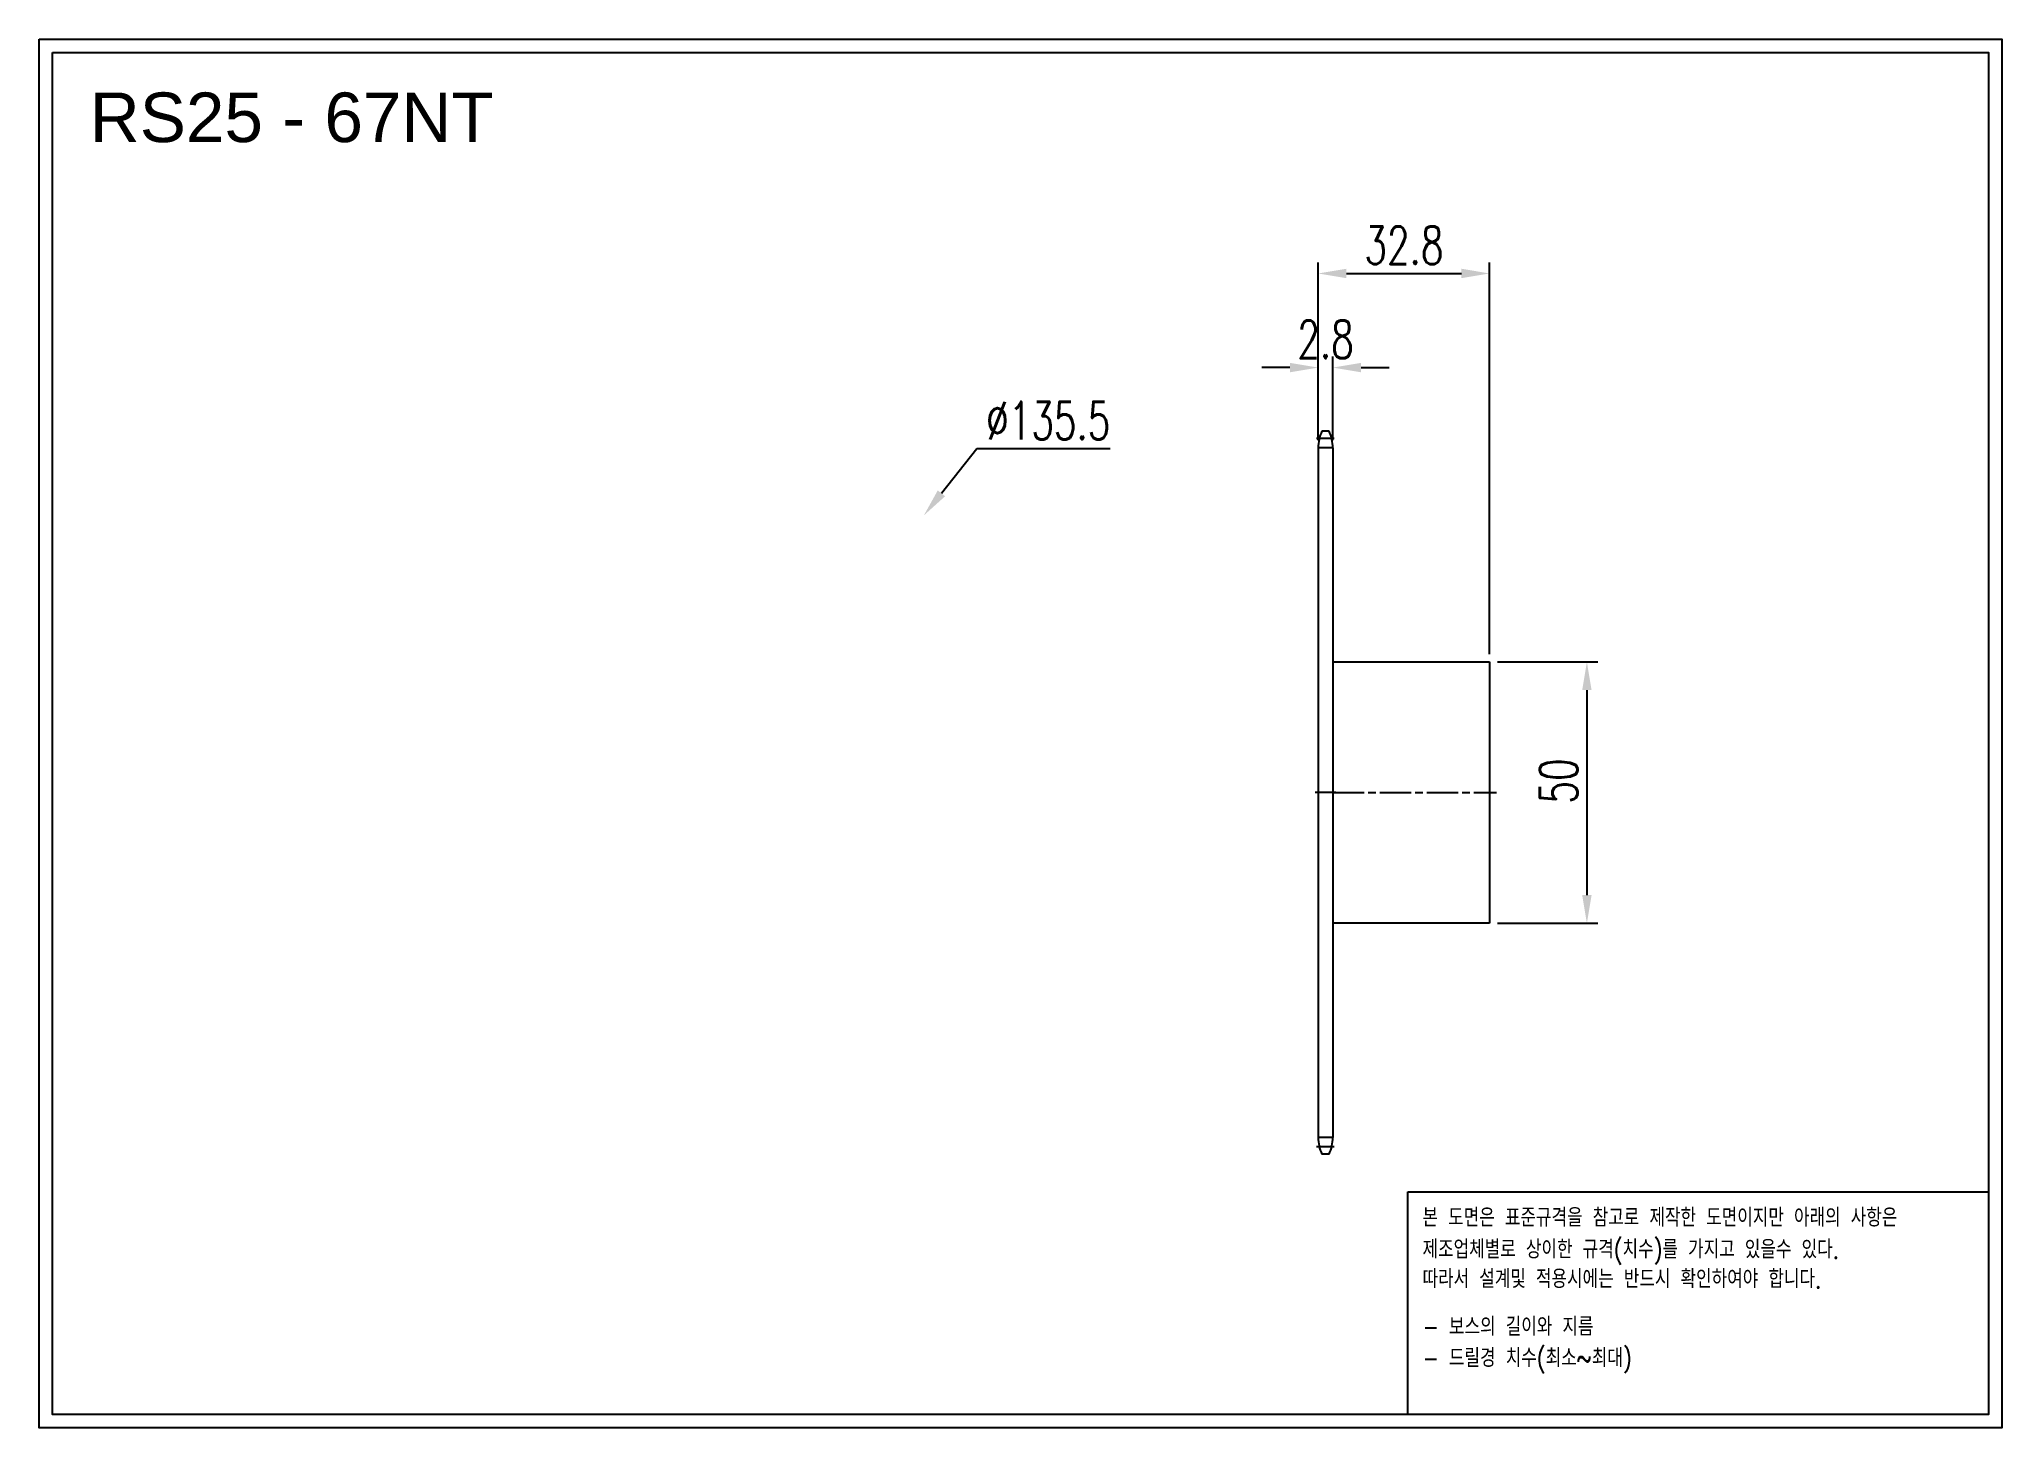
# Model space of a CAD drawing. Header units: millimetres. Extents: x -64839 to -64463, y 2417 to 2683.
import ezdxf

# ---------------------------------------------------------------- set-up
doc = ezdxf.new("R2010")
doc.units = ezdxf.units.MM
for name, pattern in [('AM_ISO02W050', [7.5, 6, -1.5]), ('AM_ISO02W050x2', [3.75, 3, -0.75]), ('AM_ISO08W050', [18, 12, -1.5, 3, -1.5]), ('AM_ISO08W050x2', [9, 6, -0.75, 1.5, -0.75])]:
    doc.linetypes.add(name, pattern=pattern)
for name, color, linetype, lineweight in [('AM_3N', 6, 'AM_ISO02W050', 25), ('AM_7', 4, 'AM_ISO08W050', 25), ('AM_7N', 4, 'AM_ISO08W050', 25)]:
    doc.layers.add(name, color=color, linetype=linetype, lineweight=lineweight)
doc.layers.add('S-DIM', color=7, linetype='Continuous')
doc.styles.add('HAN', font='ROMANS.shx', dxfattribs={"width": 0.7, "bigfont": 'whgtxt.shx'})
doc.styles.add('HSG', font='SIMPLEX.shx', dxfattribs={"width": 0.7, "bigfont": 'HSG.shx'})
doc.styles.get("Standard").update_dxf_attribs({"font": 'arial.ttf'})
doc.dimstyles.new('APP16', dxfattribs={"dimscale": 3, "dimtxt": 2.4, "dimasz": 1.8, "dimexe": 0.7, "dimexo": 0.5, "dimgap": 0.6, "dimtad": 1, "dimtoh": 1, "dimdec": 1, "dimrnd": 0.01, "dimzin": 9, "dimdsep": 46, "dimtxsty": 'HSG', "dimcen": 0, "dimclrd": 1, "dimclre": 1, "dimclrt": 256, "dimazin": 2, "dimtp": 1, "dimtm": 1, "dimtfac": 0.5, "dimtdec": 1, "dimtofl": 0, "dimtmove": 0, "dimatfit": 3, "dimfxl": 0, "dimtvp": 1, "dimtolj": 2, "dimlwd": -1, "dimlwe": -1, "dimarcsym": 0})

# ---------------------------------------------------------------- blocks, each defined once
blk = doc.blocks.new('*D2')
at = {"layer": 'Defpoints', "color": 0, "transparency": 16777216}
for p in [(-64561.24, 2563.62), (-64561.24, 2513.62), (-64542.62, 2513.62)]:
    blk.add_point(p, dxfattribs=at)
at = {"layer": 'S-DIM', "color": 1, "transparency": 16777216}
for p, q in [((-64559.74, 2563.62), (-64540.52, 2563.62)), ((-64542.62, 2558.22), (-64542.62, 2519.02)), ((-64559.74, 2513.62), (-64540.52, 2513.62))]:
    blk.add_line(p, q, dxfattribs=at)
for points in [[(-64543.52, 2558.22), (-64541.72, 2558.22), (-64542.62, 2563.62)], [(-64543.52, 2519.02), (-64541.72, 2519.02), (-64542.62, 2513.62)]]:
    blk.add_solid(points, dxfattribs=at)
at = {"layer": 'S-DIM', "transparency": 16777216, "insert": (-64548.02, 2540.83), "char_height": 7.2, "attachment_point": 5, "rotation": 90, "style": 'HSG'}
blk.add_mtext('\\A2;50', dxfattribs=at)
blk = doc.blocks.new('fuyjgdhj')
for p, q in [((-66198.52, 424.71), (-66168.52, 424.71)), ((-66168.52, 424.71), (-66168.52, 374.71)), ((-66168.52, 374.71), (-66198.52, 374.71))]:
    blk.add_line(p, q)
at = {"layer": 'AM_7N', "linetype": 'AM_ISO08W050x2'}
blk.add_line((-66198.52, 399.71), (-66167.17, 399.71), dxfattribs=at)
blk = doc.blocks.new('*D3')
at = {"layer": 'Defpoints', "color": 0, "transparency": 16777216}
for p in [(-64669.5, 2591.63), (-64753.84, 2485.61)]:
    blk.add_point(p, dxfattribs=at)
at = {"layer": 'S-DIM', "color": 1, "transparency": 16777216}
for p, q in [((-64659.38, 2604.35), (-64666.14, 2595.85)), ((-64633.82, 2604.35), (-64659.38, 2604.35))]:
    blk.add_line(p, q, dxfattribs=at)
blk.add_solid([(-64666.84, 2596.41), (-64665.43, 2595.29), (-64669.5, 2591.63)], dxfattribs=at)
at = {"layer": 'S-DIM', "transparency": 16777216, "insert": (-64645.7, 2609.75), "char_height": 7.2, "attachment_point": 5, "style": 'HSG'}
blk.add_mtext('\\A2;∅135.5', dxfattribs=at)
blk = doc.blocks.new('*D4')
at = {"layer": 'Defpoints', "color": 0, "transparency": 16777216}
for p in [(-64591.24, 2619.9), (-64594.04, 2604.55), (-64591.24, 2604.55)]:
    blk.add_point(p, dxfattribs=at)
at = {"layer": 'S-DIM', "color": 1, "transparency": 16777216}
for p, q in [((-64594.04, 2606.05), (-64594.04, 2622)), ((-64591.24, 2606.05), (-64591.24, 2622)), ((-64599.44, 2619.9), (-64604.84, 2619.9)), ((-64585.84, 2619.9), (-64580.44, 2619.9))]:
    blk.add_line(p, q, dxfattribs=at)
for points in [[(-64599.44, 2620.8), (-64599.44, 2619), (-64594.04, 2619.9)], [(-64585.84, 2620.8), (-64585.84, 2619), (-64591.24, 2619.9)]]:
    blk.add_solid(points, dxfattribs=at)
at = {"layer": 'S-DIM', "transparency": 16777216, "insert": (-64592.64, 2625.3), "char_height": 7.2, "attachment_point": 5, "style": 'HSG'}
blk.add_mtext('\\A2;2.8', dxfattribs=at)
blk = doc.blocks.new('*D5')
at = {"layer": 'Defpoints', "color": 0, "transparency": 16777216}
for p in [(-64561.24, 2637.9), (-64594.04, 2604.55), (-64561.24, 2563.62)]:
    blk.add_point(p, dxfattribs=at)
at = {"layer": 'S-DIM', "color": 1, "transparency": 16777216}
for p, q in [((-64594.04, 2606.05), (-64594.04, 2640)), ((-64588.64, 2637.9), (-64566.64, 2637.9)), ((-64561.24, 2565.12), (-64561.24, 2640))]:
    blk.add_line(p, q, dxfattribs=at)
for points in [[(-64588.64, 2638.8), (-64588.64, 2637), (-64594.04, 2637.9)], [(-64566.64, 2638.8), (-64566.64, 2637), (-64561.24, 2637.9)]]:
    blk.add_solid(points, dxfattribs=at)
at = {"layer": 'S-DIM', "transparency": 16777216, "insert": (-64577.64, 2643.3), "char_height": 7.2, "attachment_point": 5, "style": 'HSG'}
blk.add_mtext('\\A2;32.8', dxfattribs=at)
blk = doc.blocks.new('notice1')
at = {"color": 4}
blk.add_lwpolyline([(-22142.12, 1735.9), (-22053.8, 1735.9), (-22053.8, 1702.07), (-22142.12, 1702.07)], close=True, dxfattribs=at)
at = {"color": 4, "style": 'HAN', "width": 0.8}
for s, p in [('본 도면은 표준규격을 참고로 제작한 도면이지만 아래의 사항은', (-22139.9, 1730.62)), ('제조업체별로 상이한 규격(치수)를 가지고 있을수 있다.', (-22139.9, 1725.78)), ('따라서 설계및 적용시에는 반드시 확인하여야 합니다.', (-22139.9, 1721.28)), ('- 보스의 길이와 지름', (-22139.9, 1714.03)), ('- 드릴경 치수(최소~최대)', (-22139.9, 1709.27))]:
    blk.add_text(s, height=2.7949, dxfattribs=at).set_placement(p)

msp = doc.modelspace()

# ---------------------------------------------------------------- linework, layer by layer
for p, q in [((-64591.95, 2607.75), (-64593.34, 2607.75)), ((-64594.04, 2604.55), (-64594.04, 2472.68)), ((-64591.24, 2604.55), (-64591.24, 2472.68)), ((-64591.95, 2469.48), (-64593.34, 2469.48))]:
    msp.add_line(p, q)
for points in [[(-64838.78, 2682.69), (-64463.23, 2682.69), (-64463.23, 2417.15), (-64838.78, 2417.15)], [(-64836.25, 2680.16), (-64465.76, 2680.16), (-64465.76, 2419.68), (-64836.25, 2419.68)]]:
    msp.add_lwpolyline(points, close=True)
for centre, start, end in [((-64586.44, 2604.55), 155.0989, 180), ((-64598.84, 2604.55), 0, 24.9011), ((-64586.44, 2472.68), 180, 204.9011), ((-64598.84, 2472.68), 335.0989, 0)]:
    msp.add_arc(centre, 7.6, start, end)
at = {"layer": 'AM_3N', "linetype": 'AM_ISO02W050x2'}
for p, q in [((-64591.24, 2604.55), (-64594.04, 2604.55)), ((-64591.24, 2472.68), (-64594.04, 2472.68))]:
    msp.add_line(p, q, dxfattribs=at)
at = {"layer": 'AM_7', "linetype": 'AM_ISO08W050x2'}
for p, q in [((-64590.97, 2606.35), (-64594.35, 2606.35)), ((-64590.66, 2538.62), (-64594.62, 2538.62)), ((-64590.97, 2470.88), (-64594.35, 2470.88))]:
    msp.add_line(p, q, dxfattribs=at)

# ---------------------------------------------------------------- block references
msp.add_blockref('fuyjgdhj', (1607.28, 2138.91))
at = {"xscale": 1.257984, "yscale": 1.257984, "zscale": 1.257984}
msp.add_blockref('notice1', (-36722.44, 278.51), dxfattribs=at)

# ---------------------------------------------------------------- texts
msp.add_text('RS25 - 67NT', height=9.4834).set_placement((-64829.11, 2663.02))

# ---------------------------------------------------------------- dimensions: what is measured, and where the dimension line sits
at = {"layer": 'S-DIM'}
dim = msp.add_linear_dim(base=(-64561.24, 2637.9), p1=(-64594.04, 2604.55), p2=(-64561.24, 2563.62), dimstyle='APP16', dxfattribs=at)
dim.commit()
dim.dimension.update_dxf_attribs({"geometry": '*D5', "text_midpoint": (-64577.64, 2643.3)})
dim = msp.add_linear_dim(base=(-64591.24, 2619.9), p1=(-64594.04, 2604.55), p2=(-64591.24, 2604.55), dimstyle='APP16', dxfattribs=at)
dim.commit()
dim.dimension.update_dxf_attribs({"geometry": '*D4', "text_midpoint": (-64592.64, 2619.9), "dimtype": 128})
dim = msp.add_diameter_dim_2p(p1=(-64753.84, 2485.61), p2=(-64669.5, 2591.63), dimstyle='APP16', dxfattribs=at)
dim.commit()
dim.dimension.update_dxf_attribs({"geometry": '*D3', "text_midpoint": (-64645.7, 2604.35), "dimtype": 131})
dim = msp.add_linear_dim(base=(-64542.62, 2513.62), p1=(-64561.24, 2563.62), p2=(-64561.24, 2513.62), angle=90, dimstyle='APP16', dxfattribs=at)
dim.commit()
dim.dimension.update_dxf_attribs({"geometry": '*D2', "text_midpoint": (-64542.62, 2540.83), "dimtype": 128})

doc.saveas('drawing.dxf')
